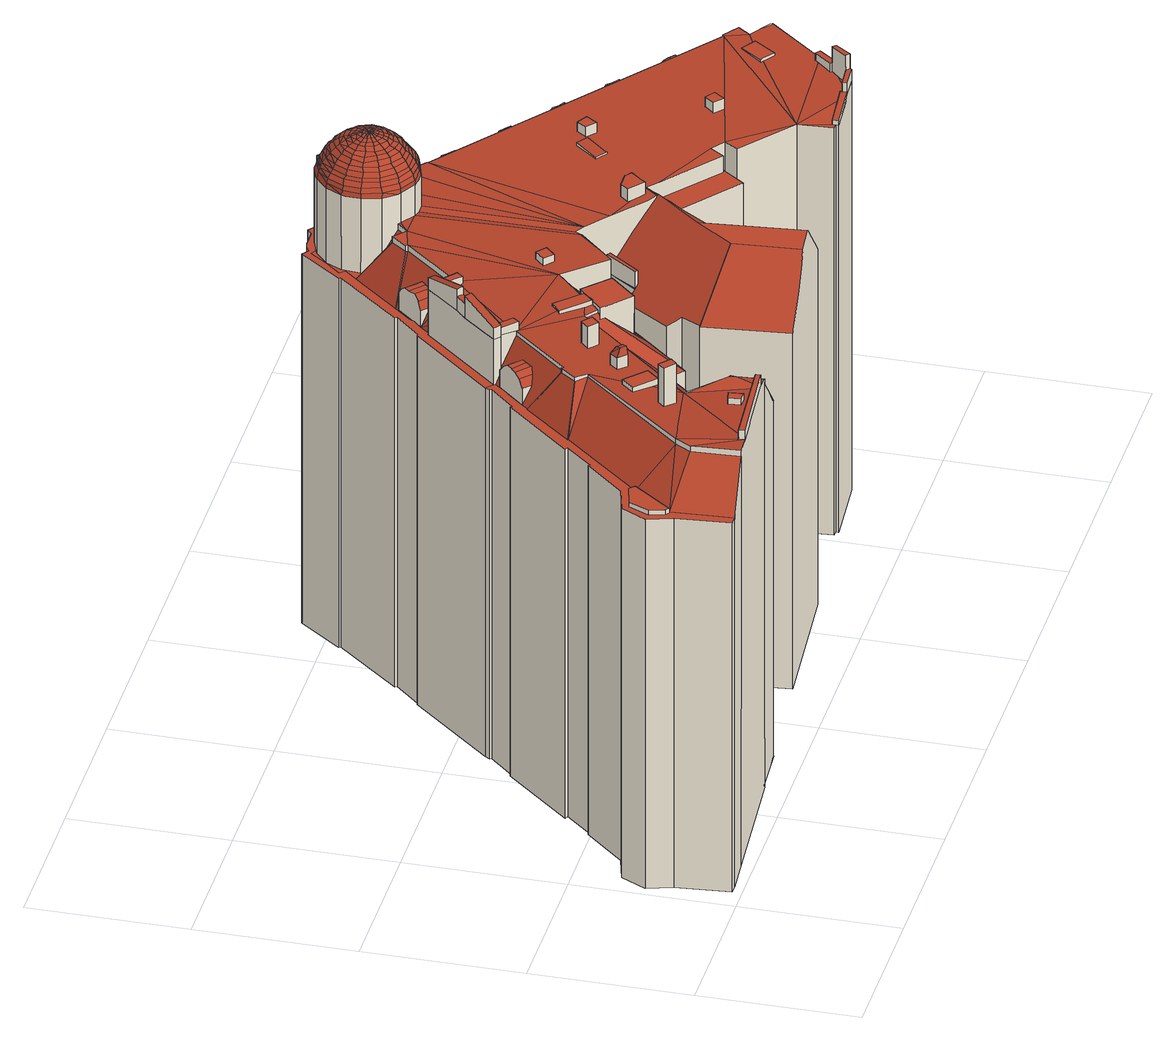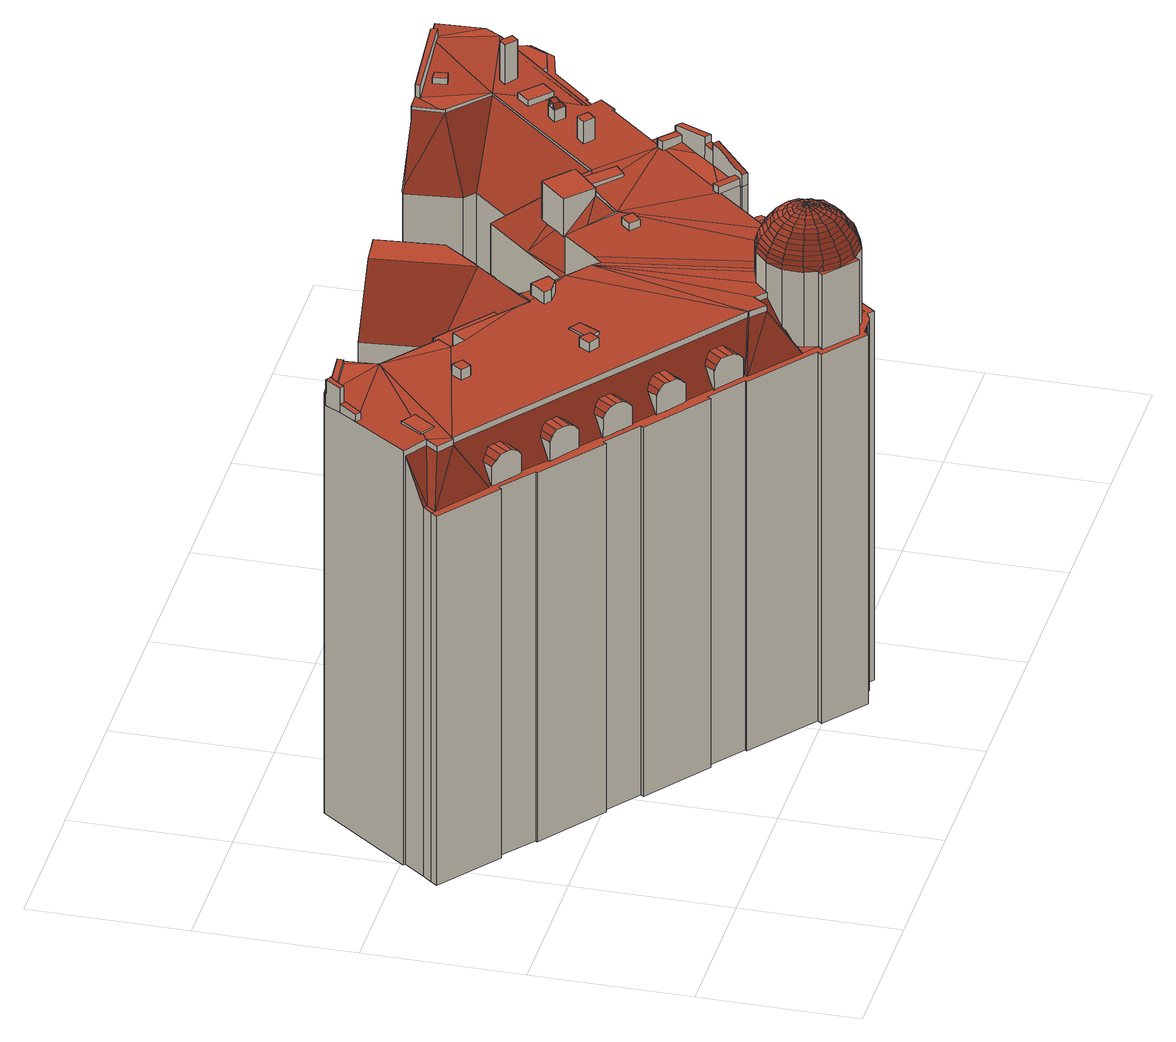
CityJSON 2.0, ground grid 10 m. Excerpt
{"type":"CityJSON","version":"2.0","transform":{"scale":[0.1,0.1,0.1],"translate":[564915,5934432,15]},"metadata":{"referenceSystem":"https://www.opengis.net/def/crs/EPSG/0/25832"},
"CityObjects":{
"building1":{"type":"Building","attributes":{"Grundfläche 2D":"793.975831","Grundhöhe NN":"15.761"},"children":["building1-1","building1-2","building1-3","building1-4","building1-5","building1-6","building1-7","building1-8","building1-9","building1-10","building1-11","building1-12","building1-13","building1-14","building1-15","building1-16","building1-17","building1-18","building1-19","building1-20","building1-21","building1-22","building1-23","building1-24","building1-25","building1-26","building1-27","building1-28","building1-29","building1-30","building1-31","building1-32","building1-33","building1-34","building1-35"],"geometry":[{"type":"MultiSurface","lod":"3","boundaries":[[[0,1,2,3]],[[4,3,2,5]],[[4,5,6]],[[7,8,9,10]],[[11,7,10,12]],[[10,9,13,14]],[[12,10,14,15]],[[14,13,16,17]],[[15,14,17,18]],[[16,19,20,17]],[[18,17,20,21]],[[19,5,2,20]],[[21,20,2,1]],[[0,22,23,24,1]],[[23,25,26,24]],[[27,11,12,28]],[[29,27,28,30]],[[30,28,31,32]],[[28,12,15,31]],[[31,15,18,33]],[[32,31,33,34]],[[18,21,35,33]],[[34,33,35,36]],[[21,1,24,35]],[[35,24,26,36]],[[25,37,38,26]],[[39,40,38,37]],[[41,40,39]],[[42,29,30,43]],[[44,42,43,45]],[[43,30,32,46]],[[45,43,46,47]],[[46,32,34,48]],[[47,46,48,49]],[[48,34,36,50]],[[49,48,50,51]],[[50,36,26,38]],[[51,50,38,40]],[[52,53,54,55,40,41]],[[56,55,54]],[[57,58,56]],[[56,58,55]],[[59,44,45,60]],[[61,59,60,62]],[[45,47,63,60]],[[62,60,63,64]],[[47,49,65,63]],[[64,63,65,66]],[[65,49,51,67]],[[66,65,67,68]],[[51,40,55,67]],[[68,67,55,58]],[[69,70,58,57]],[[69,71,72,70]],[[73,61,62,74]],[[75,73,74,76]],[[74,62,64,77]],[[76,74,77,78]],[[77,64,66,79]],[[78,77,79,80]],[[66,68,81,79]],[[80,79,81,82]],[[81,68,58,70]],[[82,81,70,72]],[[71,83,84,85,72]],[[86,87,88,85,84]],[[89,75,76,90]],[[90,91,89]],[[76,78,92,90]],[[90,93,91]],[[92,93,90]],[[78,80,94,92]],[[92,95,93]],[[94,95,92]],[[80,82,96,94]],[[94,97,95]],[[96,97,94]],[[82,72,85,96]],[[96,88,97]],[[85,88,96]],[[87,98,99,88]],[[100,99,98]],[[100,101,99]],[[102,103,104,105]],[[91,104,103]],[[91,93,104]],[[105,104,106,107]],[[93,106,104]],[[93,95,106]],[[106,108,109,107]],[[95,108,106]],[[95,97,108]],[[109,108,110,111]],[[97,110,108]],[[97,88,110]],[[110,99,101,111]],[[88,99,110]],[[112,113,114,101,100]],[[115,116,6,5,114,113]],[[102,105,117,118]],[[8,118,117,9]],[[117,105,107,119]],[[9,117,119,13]],[[13,119,120,16]],[[119,107,109,120]],[[16,120,121,19]],[[120,109,111,121]],[[19,121,114,5]],[[111,101,114,121]],[[103,102,122,123]],[[103,123,124,91]],[[102,118,125,122]],[[118,8,126,125]],[[8,7,127,126]],[[7,11,128,127]],[[11,27,129,128]],[[27,29,130,129]],[[29,42,131,130]],[[42,44,132,131]],[[59,133,132,44]],[[59,61,134,133]],[[61,73,135,134]],[[73,75,136,135]],[[89,137,136,75]],[[91,124,137,89]],[[138,139,140]],[[140,141,138]],[[142,139,138]],[[142,138,143,144]],[[138,141,145,143]],[[139,146,140]],[[147,141,140]],[[140,148,147]],[[146,148,140]],[[139,142,149,150]],[[144,149,142]],[[150,146,139]],[[150,149,151]],[[150,151,152,146]],[[151,149,153]],[[151,153,154,152]],[[153,149,155]],[[153,155,156,154]],[[157,155,149,158]],[[155,157,159,156]],[[158,160,159,157]],[[158,149,161]],[[158,161,162,160]],[[161,149,163]],[[161,163,164,162]],[[163,149,165]],[[165,166,164,163]],[[165,149,167]],[[165,167,168,166]],[[167,149,169]],[[167,169,170,168]],[[169,149,171]],[[169,171,172,170]],[[171,149,173]],[[171,173,174,172]],[[173,149,144]],[[144,174,173]],[[144,143,174]],[[162,164,175,176]],[[176,177,160,162]],[[178,176,175,179]],[[176,178,180,177]],[[181,178,179,182]],[[181,183,180,178]],[[181,182,184,185]],[[181,185,186,183]],[[131,185,184,130]],[[131,132,186,185]],[[175,164,166,187]],[[179,175,187,188]],[[182,179,188,189]],[[184,182,189,190]],[[130,184,190,129]],[[160,177,191,159]],[[177,180,192,191]],[[180,183,193,192]],[[183,186,194,193]],[[186,132,133,194]],[[156,159,191,195]],[[195,196,154,156]],[[197,195,191,192]],[[195,197,198,196]],[[199,197,192,193]],[[199,200,198,197]],[[201,199,193,194]],[[199,201,202,200]],[[201,194,133,134]],[[134,135,202,201]],[[203,168,170,204]],[[203,187,166,168]],[[203,204,205,206]],[[206,188,187,203]],[[206,205,207,208]],[[206,208,189,188]],[[209,208,207,210]],[[208,209,190,189]],[[209,210,127,128]],[[209,128,129,190]],[[152,211,148,146]],[[152,154,196,211]],[[211,212,213,148]],[[211,196,198,212]],[[212,214,215,213]],[[212,198,200,214]],[[214,216,217,215]],[[216,214,200,202]],[[216,136,137,217]],[[216,202,135,136]],[[204,170,172,218]],[[204,218,219,205]],[[207,205,219,220]],[[210,207,220,221]],[[127,210,221,126]],[[222,174,143,145]],[[174,222,218,172]],[[223,222,145,224]],[[223,219,218,222]],[[225,223,224,226]],[[225,220,219,223]],[[227,225,226,228]],[[225,227,221,220]],[[125,227,228,122]],[[227,125,126,221]],[[229,230,147]],[[147,213,229]],[[147,230,141]],[[148,213,147]],[[231,232,229]],[[229,215,231]],[[229,232,230]],[[213,215,229]],[[124,123,233,231]],[[124,231,217,137]],[[231,233,232]],[[215,217,231]],[[141,230,224,145]],[[230,232,226,224]],[[232,233,228,226]],[[233,123,122,228]],[[234,235,236,237]],[[238,236,235]],[[238,239,240,241]],[[241,236,238]],[[242,240,239]],[[243,240,242]],[[242,244,245,243]],[[246,247,244]],[[247,245,244]],[[248,249,250,251,252,253,254,255,247,246,256,257]],[[258,259,260,261,262,263,264,265]],[[262,266,263]],[[266,267,263]],[[268,269,270,265]],[[271,266,262]],[[268,265,264]],[[269,272,273,270]],[[273,272,274,275,276]],[[275,277,276]],[[278,273,276]],[[279,273,278]],[[280,281,282,283,284]],[[281,285,282]],[[286,287,281,280]],[[288,289,286]],[[289,287,286]],[[290,291,288]],[[291,289,288]],[[292,293,294,295,296,297,298,299,300,301,302,291,290,303]],[[304,292,303]],[[305,292,304]],[[306,307,304]],[[307,305,304]],[[306,308,309,307]],[[310,309,308]],[[311,309,310]],[[311,312,307,309]],[[313,314,294,293,315,316,317]],[[296,295,318,319,320]],[[321,322,323,324,298,297,325,326,327]],[[328,329,330,331,300,299,332,333,334]],[[335,336,337,302,301,338,339,340]],[[341,342,343,344]],[[345,346,270,273,279,347,348,341]],[[349,350,285,281,287,289,351]],[[352,353,354,355,356,357,351]],[[358,359,360]],[[361,362,363,364,365,366,359]],[[365,367,360,359,366]],[[363,368,369,365,364]],[[368,363,370,371,369]],[[370,372,373,371]],[[374,375,373,372]],[[374,376,377,378]],[[378,379,375,374]],[[380,367,365]],[[381,382,383]],[[384,383,382,385]],[[386,383,384,387,388]],[[389,382,381]],[[384,385,382,390,391]],[[392,393,390]],[[391,390,393,394,384]],[[395,394,393]],[[396,397,398,399,400,401]],[[401,402,403,404,397,396]],[[405,406,407,386,388,387,384,397,404]],[[401,408,409,404,403,402]],[[410,408,411,412,413]],[[410,414,408]],[[415,408,414,416]],[[415,416,417,418,404,409,408]],[[412,419,420,413]],[[419,421,422,420]],[[423,424,425,421]],[[421,425,426,427]],[[421,427,428,429,430]],[[430,422,421]],[[431,432,433,434,435,436,425,424,437,438]],[[437,424,439,440,431,438]],[[441,434,433]],[[442,443,435]],[[443,436,435]],[[444,445,443]],[[446,443,445,447,448,449]],[[450,451,452,453,443,446,449]],[[454,455,456,457,443,453,458]],[[455,436,443,457,456]],[[451,450,449,459,460,452]],[[455,461,462,436]],[[463,426,425]],[[464,410,413]],[[465,410,464]],[[410,466,467,414]],[[468,469,470,471,472,473,474,416,475]],[[404,418,417,416,474,473,472,476,477]],[[478,479,404,477,476,472,480,481]],[[482,483,484,485,486,487,488,489,490,491,492,493,494,495,496]],[[497,484,483]],[[498,484,497,499,500,501]],[[484,498,502,485]],[[502,503,504,485]],[[505,432,506,486,485,504,507,508,509,510,511]],[[487,486,506,432,512]],[[513,514,515,516,517,518,519,520,521,522,523,524,237,236,241,240,243,245,247,253,252,251,250,249,525,526,527,528]],[[529,530,531,532,533,534,535,536,537,538,539,540,541,542,543,544,545,546,547,548,549,550,551,552,553,554,555,556,557,526,525,558,271,261,260,259,265,346,345,341,344,343,559,354,353,352,351,289,291,302,337,336,335,340,339,338,301,300,331,330,329,328,334,333,332,299,298,324,323,322,321,327,326,325,297,296,320,319,318,295,294,314,313,317,316,315,293,292,305,307,312,560,561,562]],[[563,564,565,566,567,568,569,570]],[[464,413,0,3]],[[274,465,464,3,4,6,275]],[[22,0,413,420,422,23]],[[422,430,25,23]],[[430,429,37,25]],[[41,39,37,429,428,284,283]],[[282,285,350,349,54,53,52,41,283]],[[349,351,56,54]],[[83,354,559,84]],[[84,559,343,342,87,86]],[[342,341,98,87]],[[341,348,100,98]],[[348,347,113,112,100]],[[278,277,275,6,116,115,113,347,279]],[[276,277,278]],[[493,492,571,572]],[[494,493,572,573]],[[495,494,573,574]],[[496,495,574,575,576,577,578,482]],[[483,482,578,577,576,579,497]],[[499,497,579,580]],[[503,502,498,501,500,499,580,581]],[[504,503,581,582]],[[507,504,582,583]],[[508,570,569,509]],[[507,583,584,570,508]],[[509,569,568,510]],[[560,312,585,586]],[[561,560,586,587]],[[562,561,587,588]],[[529,562,588,589]],[[530,529,589,590]],[[531,530,590,591]],[[533,532,592,593]],[[532,531,591,592]],[[534,533,593,594]],[[535,534,594,595]],[[537,536,596,597]],[[539,538,598,599]],[[541,540,600,601]],[[536,535,595,596]],[[538,537,597,598]],[[540,539,599,600]],[[542,541,601,602]],[[543,542,602,603]],[[544,543,603,604]],[[545,544,604,605]],[[546,545,605,606]],[[547,546,606,607]],[[548,547,607,608]],[[549,548,608,609]],[[550,549,609,610]],[[551,550,610,611]],[[552,551,611,612]],[[553,552,612,613]],[[554,553,613,614]],[[555,554,614,615]],[[556,555,615,616]],[[526,557,617,618]],[[557,556,616,617]],[[252,253,247,255,254,253,252,251,250,249,250,251]],[[237,619,620,234]],[[311,310,621,622]],[[311,622,585,312]],[[307,312,307,305]],[[313,314,313,317,316,315,316,317]],[[320,319,318,319]],[[321,322,323,324,323,322,321,327,326,325,326,327]],[[328,329,330,331,330,329,328,334,333,332,333,334]],[[335,336,337,336,335,340,339,338,339,340]],[[260,261,271,262,261,260,259,258,265,270,346,265,259]],[[361,359,358,623,624]],[[625,626,379,378,377,376,627,628]],[[375,379,626,629]],[[373,375,629,630]],[[371,373,630,631]],[[369,371,631,632]],[[380,365,369,632,633]],[[383,238,235,381]],[[386,239,238,383]],[[381,235,234,389]],[[392,390,382,389,234,620,627,376]],[[393,392,376,374,395]],[[394,395,374,372,384]],[[384,372,370,397]],[[397,370,363,398]],[[399,398,363,362]],[[361,624,634,401,400,399,362]],[[401,634,623,358,408]],[[360,367,380,633,635,411,408,358]],[[419,412,411,635,636]],[[571,492,491,490,489,488,440,439,424,423,421,419,636,637]],[[431,440,488,487,512]],[[512,432,431]],[[638,441,433,432,505,511]],[[434,441,638,511,510,568,567]],[[434,567,566,435]],[[435,566,565,442]],[[443,442,565,564,639,640]],[[445,444,641,642]],[[459,449,448,447,643,644]],[[444,443,640,641]],[[447,445,642,643]],[[458,453,452,460,459,644,645]],[[455,454,458,645,621,310,308]],[[455,308,306,461]],[[461,306,304,462]],[[462,304,303,436]],[[436,303,290,425]],[[425,290,288,463]],[[463,288,286,426]],[[426,286,280,427]],[[427,280,284,428]],[[465,274,272,410]],[[410,272,269,466]],[[466,269,268,467]],[[467,268,264,414]],[[414,264,263,416]],[[416,263,267,475]],[[475,267,266,468]],[[558,470,469,468,266,271]],[[472,471,470,558,525,480]],[[248,478,481,480,525,249]],[[478,248,257,479]],[[479,257,256,404]],[[404,256,246,405]],[[405,246,244,406]],[[406,244,242,407]],[[407,242,239,386]],[[563,570,584,646]],[[564,563,646,639]],[[527,526,618,647]],[[528,527,647,648]],[[513,528,648,649]],[[514,513,649,650]],[[515,514,650,651]],[[516,515,651,652]],[[517,516,652,653]],[[519,518,654,655]],[[520,519,655,656]],[[518,517,653,654]],[[521,520,656,657]],[[522,521,657,658]],[[523,522,658,659]],[[237,524,523,659,660,619]],[[629,626,625,628,627,620,619,660,659,658,657,656,655,654,653,652,651,650,649,648,647,618,617,616,615,614,613,612,611,610,609,608,607,606,605,604,603,602,601,600,599,598,597,596,595,594,593,592,591,590,589,588,587,586,585,622,621,645,644,643,642,641,640,639,646,584,583,582,581,580,579,576,575,574,573,572,571,637,636,635,633,632,631,630],[623,634,624]]],"semantics":{"surfaces":[{"type":"RoofSurface"},{"type":"WallSurface"},{"type":"GroundSurface"}],"values":[0,0,0,0,0,0,0,0,0,0,0,0,0,0,0,0,0,0,0,0,0,0,0,0,0,0,0,0,0,0,0,0,0,0,0,0,0,0,0,0,0,0,0,0,0,0,0,0,0,0,0,0,0,0,0,0,0,0,0,0,0,0,0,0,0,0,0,0,0,0,0,0,0,0,0,0,0,0,0,0,0,0,0,0,0,0,0,0,0,0,0,0,0,0,0,0,0,0,0,0,0,0,0,0,0,0,0,0,0,0,0,0,0,0,0,0,0,0,0,0,0,0,0,0,0,0,0,0,0,0,0,0,0,0,0,0,0,0,0,0,0,0,0,0,0,0,0,0,0,0,0,0,0,0,0,0,0,0,0,0,0,0,0,0,0,0,0,0,0,0,0,0,0,0,0,0,0,0,0,0,0,0,0,0,0,0,0,0,0,0,0,0,0,0,0,0,0,0,0,0,0,0,0,0,0,0,0,0,0,0,0,0,0,0,0,0,0,0,0,0,0,0,0,0,0,0,0,0,0,0,0,0,0,0,0,0,0,0,0,0,0,0,0,0,0,0,0,0,0,0,0,0,0,0,0,0,0,0,0,0,0,0,0,0,0,0,0,0,0,0,0,0,0,0,0,0,0,0,0,0,0,0,0,0,0,0,0,0,0,0,0,0,0,0,0,0,0,0,0,0,0,0,0,0,0,0,0,0,0,0,0,0,0,0,0,0,0,0,0,0,0,0,0,0,0,0,0,0,0,0,0,0,0,0,0,0,0,0,0,0,0,0,0,0,0,0,0,0,0,0,0,1,1,1,1,1,1,1,1,1,1,1,1,1,1,1,1,1,1,1,1,1,1,1,1,1,1,1,1,1,1,1,1,1,1,1,1,1,1,1,1,1,1,1,1,1,1,1,1,1,1,1,1,1,1,1,1,1,1,1,1,1,1,1,1,1,1,1,1,1,1,1,1,1,1,1,1,1,1,1,1,1,1,1,1,1,1,1,1,1,1,1,1,1,1,1,1,1,1,1,1,1,1,1,1,1,1,1,1,1,1,1,1,1,1,1,1,1,1,1,1,1,1,1,1,1,1,1,1,1,1,1,1,1,1,1,1,1,1,1,1,1,1,1,1,1,2]}}]},
"building1-1":{"type":"BuildingInstallation","parents":["building1"],"geometry":[{"type":"MultiSurface","lod":"3","boundaries":[[[661,662,663,664,665]],[[666,664,663,667]],[[668,666,667,669]],[[670,668,669,671]],[[672,670,671,673]],[[674,675,676,672,673]],[[324,298,662,661,665]],[[325,676,675,674,677,297]],[[325,326,327,321,322,323,324,665,664,666,668,670,672,676]]],"semantics":{"surfaces":[{"type":"RoofSurface"},{"type":"WallSurface"}],"values":[0,0,0,0,0,0,1,1,1]}}]},
"building1-2":{"type":"BuildingInstallation","parents":["building1"],"geometry":[{"type":"MultiSurface","lod":"3","boundaries":[[[678,679,680,681,682]],[[683,681,680,684]],[[685,683,684,686]],[[687,685,686,688]],[[689,687,688,690]],[[691,692,689,690,693]],[[314,294,679,678,682]],[[315,692,691,693,293]],[[315,316,317,313,314,682,681,683,685,687,689,692]]],"semantics":{"surfaces":[{"type":"RoofSurface"},{"type":"WallSurface"}],"values":[0,0,0,0,0,0,1,1,1]}}]},
"building1-3":{"type":"BuildingInstallation","parents":["building1"],"geometry":[{"type":"MultiSurface","lod":"3","boundaries":[[[694,695,696,697,698,699]],[[696,359,361,400,700,701,399,362,363,702,697]],[[702,703,368,704,694,699,698,697]],[[366,705,695,694,704,364]],[[705,359,696,695]]],"semantics":{"surfaces":[{"type":"RoofSurface"},{"type":"WallSurface"}],"values":[0,1,1,1,1]}}]},
"building1-4":{"type":"BuildingInstallation","parents":["building1"],"geometry":[{"type":"MultiSurface","lod":"3","boundaries":[[[706,707,708,709,710]],[[711,707,706,712,713]],[[711,714,708,707]],[[714,715,716,710,709,708]],[[716,712,706,710]]],"semantics":{"surfaces":[{"type":"RoofSurface"},{"type":"WallSurface"}],"values":[0,1,1,1,1]}}]},
"building1-5":{"type":"BuildingInstallation","parents":["building1"],"geometry":[{"type":"MultiSurface","lod":"3","boundaries":[[[717,718,719,720,721,722]],[[460,452,723,719,718,724]],[[723,725,720,719]],[[726,451,727,722,721,720,725,728]],[[729,730,724,718,717,722,727]]],"semantics":{"surfaces":[{"type":"RoofSurface"},{"type":"WallSurface"}],"values":[0,1,1,1,1]}}]},
"building1-6":{"type":"BuildingInstallation","parents":["building1"],"geometry":[{"type":"MultiSurface","lod":"3","boundaries":[[[731,732,733,734]],[[734,733,735,736]],[[731,734,736,737]],[[737,738,732,731]],[[738,735,733,732]]],"semantics":{"surfaces":[{"type":"RoofSurface"},{"type":"WallSurface"}],"values":[0,1,1,1,1]}}]},
"building1-7":{"type":"BuildingInstallation","parents":["building1"],"geometry":[{"type":"MultiSurface","lod":"3","boundaries":[[[739,740,741,742,743]],[[741,740,471,472]],[[744,745,743,742]]],"semantics":{"surfaces":[{"type":"RoofSurface"},{"type":"WallSurface"}],"values":[0,1,1]}}]},
"building1-8":{"type":"BuildingInstallation","parents":["building1"],"geometry":[{"type":"MultiSurface","lod":"3","boundaries":[[[746,747,748,725,723]],[[453,749,747,746]],[[748,747,749,750]],[[750,728,725,748]],[[746,723,452,453]]],"semantics":{"surfaces":[{"type":"RoofSurface"},{"type":"WallSurface"}],"values":[0,1,1,1,1]}}]},
"building1-9":{"type":"BuildingInstallation","parents":["building1"],"geometry":[{"type":"MultiSurface","lod":"3","boundaries":[[[751,752,753,754]],[[754,753,755,756]],[[751,754,756,757]],[[752,751,757,758]],[[753,752,758,755]]],"semantics":{"surfaces":[{"type":"RoofSurface"},{"type":"WallSurface"}],"values":[0,1,1,1,1]}}]},
"building1-10":{"type":"BuildingInstallation","parents":["building1"],"geometry":[{"type":"MultiSurface","lod":"3","boundaries":[[[759,760,761,762]],[[763,764,759,762]],[[387,765,760,759,764]],[[765,766,761,760]],[[388,763,762,761,766]]],"semantics":{"surfaces":[{"type":"RoofSurface"},{"type":"WallSurface"}],"values":[0,1,1,1,1]}}]},
"building1-11":{"type":"BuildingInstallation","parents":["building1"],"geometry":[{"type":"MultiSurface","lod":"3","boundaries":[[[767,768,769,724,730,770]],[[459,460,724,769]],[[459,769,768,771,449]],[[729,727,770,730]],[[772,773,767,770,727,450]],[[773,771,768,767]]],"semantics":{"surfaces":[{"type":"RoofSurface"},{"type":"WallSurface"}],"values":[0,1,1,1,1,1]}}]},
"building1-12":{"type":"BuildingInstallation","parents":["building1"],"geometry":[{"type":"MultiSurface","lod":"3","boundaries":[[[774,775,776,777,778,779]],[[480,481,478,777,776,775]],[[479,780,781,782,476,744,742,779,778,777,478]],[[742,741,774,779]],[[480,775,774,741,472]]],"semantics":{"surfaces":[{"type":"RoofSurface"},{"type":"WallSurface"}],"values":[0,1,1,1,1]}}]},
"building1-13":{"type":"BuildingInstallation","parents":["building1"],"geometry":[{"type":"MultiSurface","lod":"3","boundaries":[[[783,784,785,786]],[[786,785,787,788]],[[783,786,788,789]],[[784,783,789,790]],[[785,784,790,787]]],"semantics":{"surfaces":[{"type":"RoofSurface"},{"type":"WallSurface"}],"values":[0,1,1,1,1]}}]},
"building1-14":{"type":"BuildingInstallation","parents":["building1"],"geometry":[{"type":"MultiSurface","lod":"3","boundaries":[[[791,792,793,794,795,796,797,798,799,800]],[[740,739,743,793,792,791]],[[475,468,798,797,796,795,794,793,743,745,473,801,802,803,804]],[[468,469,470,800,799,798]],[[471,740,791,800,470]]],"semantics":{"surfaces":[{"type":"RoofSurface"},{"type":"WallSurface"}],"values":[0,1,1,1,1]}}]},
"building1-15":{"type":"BuildingInstallation","parents":["building1"],"geometry":[{"type":"MultiSurface","lod":"3","boundaries":[[[805,806,807,808,809]],[[810,811,807,806]],[[809,808,807,811,457,812]],[[812,813,805,809]],[[456,810,806,805,813]]],"semantics":{"surfaces":[{"type":"RoofSurface"},{"type":"WallSurface"}],"values":[0,1,1,1,1]}}]},
"building1-16":{"type":"BuildingInstallation","parents":["building1"],"geometry":[{"type":"MultiSurface","lod":"3","boundaries":[[[814,815,816,817,771,773]],[[772,818,814,773]],[[819,815,814,818,446]],[[819,445,447,817,816,815]],[[447,448,449,771,817]]],"semantics":{"surfaces":[{"type":"RoofSurface"},{"type":"WallSurface"}],"values":[0,1,1,1,1]}}]},
"building1-17":{"type":"BuildingInstallation","parents":["building1"],"geometry":[{"type":"MultiSurface","lod":"3","boundaries":[[[820,821,822,823,824,825,826]],[[437,827,822,821,828]],[[829,824,823,822,827,438]],[[830,826,825,824,829,831]],[[830,832,820,826]],[[832,828,821,820]]],"semantics":{"surfaces":[{"type":"RoofSurface"},{"type":"WallSurface"}],"values":[0,1,1,1,1,1]}}]},
"building1-18":{"type":"BuildingInstallation","parents":["building1"],"geometry":[{"type":"MultiSurface","lod":"3","boundaries":[[[833,834,835]],[[833,836,834]],[[836,837,838,834]],[[839,833,835,840]],[[839,837,836,833]],[[840,841,839]],[[842,838,837]],[[835,834,843,844]],[[840,835,844,845]],[[846,847,838,842,841,840,845,848]],[[834,838,847,843]]],"semantics":{"surfaces":[{"type":"RoofSurface"},{"type":"WallSurface"}],"values":[0,0,0,0,0,1,1,1,1,1,1]}}]},
"building1-19":{"type":"BuildingInstallation","parents":["building1"],"geometry":[{"type":"MultiSurface","lod":"3","boundaries":[[[849,850,851,852]],[[852,851,853,854]],[[849,852,854,855]],[[850,849,855,856]],[[851,850,856,853]]],"semantics":{"surfaces":[{"type":"RoofSurface"},{"type":"WallSurface"}],"values":[0,1,1,1,1]}}]},
"building1-20":{"type":"BuildingInstallation","parents":["building1"],"geometry":[{"type":"MultiSurface","lod":"3","boundaries":[[[857,781,780,858,859]],[[404,403,858,780,479]],[[860,857,859,858,403,409]],[[860,418,477,782,781,857]]],"semantics":{"surfaces":[{"type":"RoofSurface"},{"type":"WallSurface"}],"values":[0,1,1,1]}}]},
"building1-21":{"type":"BuildingInstallation","parents":["building1"],"geometry":[{"type":"MultiSurface","lod":"3","boundaries":[[[861,862,863,864]],[[864,863,865,866]],[[861,864,866,867]],[[862,861,867,868]],[[863,862,868,865]]],"semantics":{"surfaces":[{"type":"RoofSurface"},{"type":"WallSurface"}],"values":[0,1,1,1,1]}}]},
"building1-22":{"type":"BuildingInstallation","parents":["building1"],"geometry":[{"type":"MultiSurface","lod":"3","boundaries":[[[869,870,871,872]],[[873,874,872,871]],[[869,872,874,875]],[[870,869,875,876]],[[876,873,871,870]]],"semantics":{"surfaces":[{"type":"RoofSurface"},{"type":"WallSurface"}],"values":[0,1,1,1,1]}}]},
"building1-23":{"type":"BuildingInstallation","parents":["building1"],"geometry":[{"type":"MultiSurface","lod":"3","boundaries":[[[877,878,879,701,700]],[[401,880,878,877]],[[881,879,878,880,402]],[[399,701,879,881,396]],[[401,877,700,400]]],"semantics":{"surfaces":[{"type":"RoofSurface"},{"type":"WallSurface"}],"values":[0,1,1,1,1]}}]},
"building1-24":{"type":"BuildingInstallation","parents":["building1"],"geometry":[{"type":"MultiSurface","lod":"3","boundaries":[[[882,883,884,885,886]],[[883,882,382,390]],[[390,887,884,883]],[[887,391,385,888,886,885,884]],[[888,382,882,886]]],"semantics":{"surfaces":[{"type":"RoofSurface"},{"type":"WallSurface"}],"values":[0,1,1,1,1]}}]},
"building1-25":{"type":"BuildingInstallation","parents":["building1"],"geometry":[{"type":"MultiSurface","lod":"3","boundaries":[[[804,803,889,890,891,892,893]],[[803,802,894,474,417,895,891,890,889]],[[893,892,891,895,415,896]],[[416,475,804,893,896]]],"semantics":{"surfaces":[{"type":"RoofSurface"},{"type":"WallSurface"}],"values":[0,1,1,1]}}]},
"building1-26":{"type":"BuildingInstallation","parents":["building1"],"geometry":[{"type":"MultiSurface","lod":"3","boundaries":[[[638,505,897,898,899,900]],[[507,508,898,897]],[[508,509,899,898]],[[509,510,900,899]],[[505,638,511]],[[511,638,900,510]]],"semantics":{"surfaces":[{"type":"RoofSurface"},{"type":"WallSurface"}],"values":[0,1,1,1,1,1]}}]},
"building1-27":{"type":"BuildingInstallation","parents":["building1"],"geometry":[{"type":"MultiSurface","lod":"3","boundaries":[[[901,902,903,904]],[[492,493,902,901]],[[493,905,903,902]],[[904,903,905,491]],[[492,901,904,491]]],"semantics":{"surfaces":[{"type":"RoofSurface"},{"type":"WallSurface"}],"values":[0,1,1,1,1]}}]},
"building1-28":{"type":"BuildingInstallation","parents":["building1"],"geometry":[{"type":"MultiSurface","lod":"3","boundaries":[[[906,907,908,909,910,911]],[[912,911,910,241]],[[906,911,912,913]],[[907,906,913,914]],[[908,907,914,915]],[[915,916,909,908]],[[241,910,909,916]]],"semantics":{"surfaces":[{"type":"RoofSurface"},{"type":"WallSurface"}],"values":[0,1,1,1,1,1,1]}}]},
"building1-29":{"type":"BuildingInstallation","parents":["building1"],"geometry":[{"type":"MultiSurface","lod":"3","boundaries":[[[917,918,919,920]],[[921,917,920,922]],[[923,921,922,924]],[[925,923,924,926]],[[927,925,926,928]],[[929,930,927,928,931]],[[930,929,931,932,250]],[[250,251,252,253,254,255,918,917,921,923,925,927,930]],[[919,918,255,933]]],"semantics":{"surfaces":[{"type":"RoofSurface"},{"type":"WallSurface"}],"values":[0,0,0,0,0,0,1,1,1]}}]},
"building1-30":{"type":"BuildingInstallation","parents":["building1"],"geometry":[{"type":"MultiSurface","lod":"3","boundaries":[[[934,935,936,937,938]],[[939,937,936,940]],[[941,939,940,942]],[[943,941,942,944]],[[945,943,944,946]],[[947,948,945,946,949]],[[337,302,935,934,938]],[[301,338,948,947,949]],[[338,339,340,335,336,337,938,937,939,941,943,945,948]]],"semantics":{"surfaces":[{"type":"RoofSurface"},{"type":"WallSurface"}],"values":[0,0,0,0,0,0,1,1,1]}}]},
"building1-31":{"type":"BuildingInstallation","parents":["building1"],"geometry":[{"type":"MultiSurface","lod":"3","boundaries":[[[950,951,952,953,954]],[[955,953,952,956]],[[957,955,956,958]],[[959,957,958,960]],[[961,959,960,962]],[[963,964,961,962,965]],[[320,296,951,950,954]],[[295,318,964,963,965]],[[957,959,961,964,318,319,320,954,953,955]]],"semantics":{"surfaces":[{"type":"RoofSurface"},{"type":"WallSurface"}],"values":[0,0,0,0,0,0,1,1,1]}}]},
"building1-32":{"type":"BuildingInstallation","parents":["building1"],"geometry":[{"type":"MultiSurface","lod":"3","boundaries":[[[966,967,968,969,970]],[[971,966,970,972]],[[973,971,972,974]],[[975,973,974,976]],[[977,975,976,978]],[[979,977,978,980]],[[979,980,258]],[[975,977,979,258,259,260,261,262,967,966,971,973]],[[969,968,967,262,981]]],"semantics":{"surfaces":[{"type":"RoofSurface"},{"type":"WallSurface"}],"values":[0,0,0,0,0,0,1,1,1]}}]},
"building1-33":{"type":"BuildingInstallation","parents":["building1"],"geometry":[{"type":"MultiSurface","lod":"3","boundaries":[[[982,983,984,985,986]],[[987,985,984,988]],[[989,987,988,990]],[[991,989,990,992]],[[993,991,992,994]],[[995,996,997,993,994,998]],[[331,300,983,982,986]],[[997,996,995,998,299,332]],[[332,333,334,328,329,330,331,986,985,987,989,991,993,997]]],"semantics":{"surfaces":[{"type":"RoofSurface"},{"type":"WallSurface"}],"values":[0,0,0,0,0,0,1,1,1]}}]},
"building1-34":{"type":"BuildingInstallation","parents":["building1"],"geometry":[{"type":"MultiSurface","lod":"3","boundaries":[[[71,69,57,56,999,1000,83]],[[351,352,999,56]],[[352,353,1000,999]],[[353,354,83,1000]]],"semantics":{"surfaces":[{"type":"RoofSurface"},{"type":"WallSurface"}],"values":[0,1,1,1]}}]},
"building1-35":{"type":"BuildingInstallation","parents":["building1"],"geometry":[{"type":"MultiSurface","lod":"3","boundaries":[[[1001,1002,578,1003,1004]],[[1004,1005,1006,1001]],[[1002,1001,1006,1007]],[[578,1002,1007,577]],[[578,577,1008,1003]],[[1004,1003,1008,1005]],[[1007,1006,1005,1008,577]]],"semantics":{"surfaces":[{"type":"RoofSurface"},{"type":"WallSurface"},{"type":"OuterCeilingSurface"}],"values":[0,1,1,1,1,1,2]}}]}
},
"vertices":[
[250,253,311],[250,253,314],[239,259,314],[239,259,311],[237,260,311],[232,268,314],[231,268,311],[244,266,327],[239,272,327],[237,271,325],[243,264,325],[252,261,327],[252,259,325],[235,270,322],[242,262,322],[251,257,322],[234,270,320],[241,261,320],[251,256,320],[233,269,317],[240,260,317],[250,254,317],[256,252,311],[261,252,311],[261,253,314],[273,256,311],[272,256,314],[260,261,327],[261,259,325],[268,263,327],[269,262,325],[261,257,322],[270,260,322],[261,255,320],[271,258,320],[261,254,317],[272,257,317],[282,264,311],[281,264,314],[283,265,311],[287,275,314],[288,275,311],[275,269,327],[277,268,325],[279,277,327],[281,276,325],[278,267,322],[283,276,322],[280,266,320],[285,276,320],[281,265,317],[286,275,317],[288,283,311],[288,287,311],[288,288,311],[287,287,314],[285,296,311],[284,299,311],[283,298,314],[279,286,327],[281,286,325],[277,294,327],[278,295,325],[283,286,322],[280,296,322],[285,287,320],[281,297,320],[286,287,317],[282,298,317],[277,307,311],[276,307,314],[266,313,311],[266,312,314],[271,300,327],[272,302,325],[264,304,328],[264,306,325],[274,303,322],[265,308,323],[275,305,320],[265,310,320],[275,306,317],[265,311,317],[265,313,311],[254,314,311],[254,313,314],[245,311,311],[243,310,311],[244,309,315],[255,305,328],[255,307,325],[247,303,327],[255,309,323],[246,305,324],[254,311,320],[245,307,321],[254,312,317],[244,308,318],[234,302,311],[235,302,314],[229,292,311],[229,291,314],[237,289,327],[241,297,327],[239,298,325],[235,290,325],[238,299,322],[233,290,322],[237,300,320],[232,291,320],[235,301,317],[230,291,317],[228,289,311],[228,280,311],[228,280,314],[229,276,311],[230,271,311],[234,280,325],[236,281,327],[232,280,322],[231,280,320],[229,280,317],[239,288,330],[243,295,330],[249,300,330],[238,281,329],[241,273,330],[246,267,330],[253,263,330],[260,263,330],[267,265,330],[273,271,330],[277,278,330],[277,285,330],[275,293,330],[270,298,330],[263,302,330],[255,303,330],[253,286,337],[256,286,338],[255,289,337],[251,288,336],[256,285,338],[252,284,337],[255,283,338],[249,285,336],[257,289,337],[253,292,336],[257,292,336],[258,283,338],[257,286,338],[259,286,338],[259,288,337],[260,285,338],[261,287,337],[260,284,338],[263,286,337],[261,283,338],[261,282,338],[264,283,337],[263,281,337],[260,281,338],[262,279,337],[259,280,338],[261,277,337],[258,280,338],[258,277,337],[257,280,338],[256,277,337],[256,280,338],[254,278,337],[255,281,338],[253,280,337],[255,282,338],[252,282,337],[262,275,336],[265,277,336],[266,280,336],[267,275,335],[263,272,335],[269,280,335],[269,274,333],[265,270,333],[272,279,333],[266,268,332],[271,272,332],[274,278,332],[259,274,336],[259,271,335],[259,268,333],[260,265,332],[266,284,336],[269,284,335],[272,285,333],[275,285,332],[265,287,336],[263,290,336],[268,289,335],[265,292,335],[270,290,333],[267,294,333],[272,292,332],[268,296,332],[256,274,336],[252,276,336],[251,274,335],[255,271,335],[249,271,333],[254,269,333],[253,266,332],[247,269,332],[260,291,336],[261,294,335],[256,294,335],[262,297,334],[256,297,334],[262,300,332],[256,300,332],[250,278,336],[248,277,335],[245,276,333],[243,274,332],[249,282,336],[246,282,335],[247,286,335],[244,281,333],[244,287,333],[241,281,331],[241,288,332],[252,295,334],[249,290,335],[250,298,332],[247,292,333],[245,294,332],[45,8,287],[43,38,287],[18,44,260],[21,6,260],[49,48,287],[108,115,287],[81,120,260],[36,69,260],[101,121,287],[80,120,260],[109,131,287],[107,151,260],[110,130,287],[107,150,260],[132,173,267],[129,175,260],[126,172,260],[124,169,260],[121,166,260],[118,163,260],[115,160,260],[111,155,260],[142,166,287],[133,174,267],[194,249,260],[186,241,260],[184,237,260],[181,234,260],[179,232,260],[185,213,287],[216,249,287],[195,251,260],[175,223,266],[174,222,266],[215,250,287],[223,260,287],[221,281,260],[173,225,260],[231,253,287],[227,276,260],[237,260,287],[231,268,273],[230,271,268],[230,271,269],[229,276,261],[229,276,260],[290,259,287],[291,283,260],[288,277,270],[288,275,272],[283,265,287],[288,283,260],[297,268,287],[295,289,260],[306,260,287],[327,264,260],[306,259,287],[325,262,260],[479,147,260],[477,148,260],[459,161,260],[443,174,260],[425,187,260],[411,198,260],[394,211,260],[379,222,260],[362,235,260],[345,248,260],[327,261,260],[481,126,287],[482,127,287],[480,148,260],[492,120,287],[513,124,260],[486,112,287],[508,118,260],[500,103,287],[510,116,260],[515,122,260],[466,158,260],[460,162,260],[478,149,260],[476,151,260],[473,153,260],[444,175,260],[428,186,260],[426,188,260],[403,205,260],[400,208,260],[396,210,260],[394,212,260],[412,199,260],[410,200,260],[407,203,260],[372,229,260],[368,232,260],[365,234,260],[362,236,260],[380,223,260],[378,224,260],[375,227,260],[337,255,260],[330,260,260],[328,262,260],[346,249,260],[344,250,260],[341,252,260],[234,302,260],[243,310,260],[245,311,260],[242,313,260],[225,292,260],[228,289,260],[228,280,260],[229,292,260],[288,288,260],[288,287,260],[285,296,260],[288,299,260],[267,316,260],[265,313,260],[266,313,260],[277,307,260],[284,299,260],[212,158,285],[195,141,285],[235,138,254],[186,132,285],[185,131,285],[180,127,285],[199,113,263],[210,104,250],[204,119,264],[236,138,253],[180,122,282],[185,76,250],[172,133,285],[176,84,250],[104,57,285],[155,60,250],[129,35,285],[162,54,250],[130,15,285],[133,16,282],[164,18,251],[166,19,250],[238,136,250],[43,38,291],[59,9,290],[49,48,291],[104,57,287],[63,13,290],[108,115,289],[105,76,288],[106,89,288],[45,8,291],[120,15,288],[119,18,287],[130,15,287],[129,32,287],[127,36,287],[129,35,287],[181,135,287],[172,133,287],[180,127,287],[185,131,287],[186,132,287],[191,138,287],[172,149,288],[143,165,290],[142,166,290],[110,130,290],[109,131,290],[101,121,290],[212,158,287],[144,166,290],[231,253,291],[240,134,284],[260,156,285],[250,253,290],[216,249,291],[185,211,291],[185,213,291],[181,209,291],[145,170,290],[264,161,284],[256,252,289],[269,157,285],[261,252,290],[282,147,285],[284,145,285],[306,259,291],[297,268,291],[290,259,291],[283,265,291],[282,264,290],[273,256,290],[317,132,286],[318,132,286],[325,126,286],[368,106,286],[377,100,286],[481,126,291],[302,138,285],[313,134,286],[306,128,285],[311,124,286],[362,97,286],[371,91,286],[405,64,286],[407,42,286],[410,42,286],[437,46,286],[410,40,286],[435,42,286],[442,43,287],[448,46,287],[458,52,287],[465,55,288],[474,67,289],[500,103,291],[486,112,291],[479,108,290],[463,98,289],[501,102,291],[457,44,287],[458,45,287],[492,120,291],[482,127,291],[306,260,291],[239,259,291],[237,260,291],[223,260,291],[215,250,291],[175,223,291],[173,225,291],[172,226,291],[153,204,291],[147,198,291],[157,202,291],[180,211,291],[174,222,291],[146,189,291],[143,172,290],[132,173,291],[133,174,291],[128,176,291],[129,175,291],[241,92,250],[233,79,251],[270,70,286],[288,94,286],[312,123,286],[314,128,285],[311,124,284],[306,128,279],[297,135,268],[284,145,250],[282,147,248],[267,126,248],[261,130,242],[240,101,243],[241,95,247],[232,79,251],[274,28,286],[238,25,251],[256,26,269],[268,27,280],[295,30,286],[331,33,251],[326,80,251],[327,125,275],[315,128,286],[337,95,251],[353,83,233],[365,99,233],[364,100,235],[362,97,235],[317,132,285],[108,160,260],[107,161,260],[70,119,260],[72,118,260],[57,101,260],[56,102,260],[33,77,260],[15,72,260],[7,56,260],[12,40,260],[15,6,260],[20,6,260],[128,176,260],[124,180,260],[122,177,260],[123,176,260],[457,170,260],[458,171,260],[417,202,260],[416,200,260],[394,217,260],[395,219,260],[355,249,260],[354,247,260],[332,264,260],[333,265,260],[291,297,260],[293,300,260],[266,321,260],[263,318,260],[260,318,260],[258,318,260],[256,318,260],[253,318,260],[251,318,260],[248,317,260],[246,316,260],[244,315,260],[240,318,260],[219,291,260],[220,290,260],[185,249,260],[186,248,260],[171,232,260],[170,232,260],[172,226,260],[254,314,260],[518,126,260],[480,155,260],[478,153,260],[364,74,28],[375,87,28],[371,91,28],[377,100,28],[368,106,28],[364,100,28],[365,99,28],[353,83,28],[282,147,8],[267,126,8],[261,130,8],[240,101,8],[241,95,8],[241,92,8],[241,92,82],[241,92,84],[232,79,8],[238,25,8],[331,33,8],[326,80,8],[337,95,8],[353,83,8],[515,122,8],[518,126,8],[480,155,8],[478,153,8],[457,170,8],[458,171,8],[417,202,8],[416,200,8],[394,217,8],[395,219,8],[355,249,8],[354,247,8],[332,264,8],[333,265,8],[291,297,8],[293,300,8],[266,321,8],[263,318,8],[260,318,8],[258,318,8],[256,318,8],[253,318,8],[251,318,8],[248,317,8],[246,316,8],[244,315,8],[240,318,8],[219,291,8],[220,290,8],[185,249,8],[186,248,8],[171,232,8],[170,232,8],[124,180,8],[21,6,8],[45,8,8],[500,103,8],[510,116,8],[212,158,8],[186,132,8],[164,18,8],[166,19,8],[130,15,8],[133,16,8],[162,54,8],[155,60,8],[176,84,8],[185,76,8],[238,136,8],[191,138,8],[240,134,8],[264,161,8],[269,157,8],[362,97,275],[375,87,8],[405,64,8],[407,42,8],[410,42,8],[410,40,8],[457,44,8],[501,102,8],[364,74,8],[122,177,8],[123,176,8],[108,160,8],[107,161,8],[70,119,8],[72,118,8],[57,101,8],[56,102,8],[33,77,8],[15,72,8],[7,56,8],[12,40,8],[15,6,8],[20,6,8],
[394,211,273],[389,205,273],[390,202,276],[396,210,276],[394,212,273],[400,208,279],[393,199,279],[403,205,279],[396,196,279],[407,203,279],[400,193,279],[410,200,276],[404,192,276],[407,192,273],[411,198,273],[412,199,273],[409,196,265],
[459,161,273],[455,156,273],[456,153,276],[462,161,276],[460,162,273],[466,158,279],[459,149,279],[469,156,279],[462,146,279],[473,153,279],[466,144,279],[476,151,276],[469,142,276],[477,148,273],[478,149,273],[473,142,273],
[195,109,290],[211,126,290],[195,141,290],[178,125,290],[180,123,290],[180,122,290],[186,132,290],[185,131,290],[178,125,282],[180,123,282],[195,109,264],[211,126,264],
[348,181,291],[338,167,289],[345,162,289],[345,163,289],[355,176,291],[338,167,288],[348,181,289],[341,172,288],[345,162,287],[345,163,288],[355,176,289],
[456,47,305],[458,45,305],[465,55,305],[463,57,305],[462,56,305],[455,47,305],[465,55,294],[458,45,295],[463,57,294],[462,56,288],[455,47,287],[463,57,288],[456,47,287],[456,47,295],
[136,122,303],[142,117,303],[147,122,303],[141,127,303],[147,122,288],[141,127,288],[136,122,288],[142,117,288],
[156,202,301],[153,204,301],[147,198,301],[151,195,301],[156,201,301],[151,195,291],[156,201,291],
[474,67,294],[471,69,294],[462,58,294],[471,69,288],[462,58,288],
[364,173,296],[369,180,296],[362,184,296],[358,178,296],[362,184,289],[358,178,289],[364,173,289],[369,180,289],
[95,85,292],[108,73,292],[115,81,292],[102,93,292],[102,93,289],[95,85,289],[108,73,288],[115,81,288],
[442,46,295],[442,43,295],[457,44,295],[455,47,295],[442,43,289],[442,46,287],[442,46,289],
[147,198,306],[128,176,299],[129,175,299],[132,173,299],[133,174,300],[151,195,306],[133,174,296],[136,178,296],[136,178,291],
[91,58,315],[95,62,315],[88,68,315],[84,64,315],[88,68,289],[84,64,289],[91,58,288],[95,62,288],
[153,204,306],[156,202,306],[156,201,306],[157,202,306],[161,207,305],[171,218,301],[174,222,300],[175,223,299],[173,225,299],[172,226,299],[161,207,291],[171,218,291],[171,218,296],[174,222,296],
[480,107,291],[471,113,291],[461,99,291],[463,98,291],[470,93,291],[471,113,290],[461,99,289],[470,93,289],[480,107,290],
[442,47,289],[410,44,289],[410,42,289],[410,40,289],[442,47,287],[410,44,286],
[305,144,294],[301,139,294],[311,131,294],[313,134,294],[319,141,294],[316,143,294],[315,144,294],[311,131,286],[301,139,285],[319,141,286],[315,144,286],[316,143,286],[305,144,286],
[121,99,301],[122,105,296],[118,100,296],[124,102,300],[127,99,300],[128,100,296],[124,96,301],[123,95,296],[124,96,296],[127,99,296],[122,105,288],[118,100,288],[123,95,288],[127,99,288],[128,100,288],[124,96,288],
[231,170,292],[225,175,292],[219,169,292],[225,164,292],[219,169,287],[225,164,287],[231,170,287],[225,175,287],
[146,169,296],[143,165,296],[144,166,296],[146,169,290],
[104,21,292],[103,30,292],[97,29,292],[98,21,292],[97,29,288],[98,21,288],[104,21,288],[103,30,288],
[409,108,295],[414,115,295],[408,119,295],[403,113,295],[408,119,288],[403,113,287],[409,108,287],[414,115,288],
[191,138,290],[176,153,290],[169,147,290],[176,153,288],[169,147,288],
[59,9,296],[120,15,296],[120,18,296],[119,18,296],[58,13,296],[120,18,287],[58,13,290],
[179,212,296],[180,211,296],[183,208,296],[185,211,296],[186,212,296],[179,212,291],[183,208,291],[186,212,291],
[317,111,275],[353,83,275],[365,99,275],[364,100,275],
[282,147,260],[267,126,260],[269,125,260],[284,145,260],[269,125,251],
[18,68,263],[12,55,263],[15,46,263],[17,44,263],[36,69,263],[33,72,263],[33,72,260],[18,68,260],[12,55,260],[15,46,260],[17,44,260],
[113,157,276],[111,155,271],[116,150,271],[120,151,276],[115,160,279],[124,152,279],[118,163,279],[127,156,279],[121,166,279],[129,159,279],[124,169,276],[131,163,276],[127,171,272],[126,172,272],[131,167,272],[127,171,263],[114,152,267],
[327,261,273],[323,255,273],[324,252,276],[330,260,276],[328,262,273],[334,258,279],[327,249,279],[337,255,279],[330,246,279],[341,252,279],[334,243,279],[344,250,276],[338,242,276],[345,248,273],[346,249,273],[341,242,273],
[425,187,273],[421,181,273],[422,178,276],[428,186,276],[426,188,273],[432,184,279],[425,175,279],[435,181,279],[428,172,279],[439,178,279],[432,169,279],[442,176,276],[436,168,276],[443,174,273],[444,175,273],[439,168,273],
[181,234,276],[179,232,271],[182,230,271],[184,228,271],[188,228,276],[184,237,279],[192,230,279],[186,241,279],[195,233,279],[189,244,279],[198,236,279],[192,247,276],[199,240,276],[194,249,272],[199,245,272],[182,230,266],
[362,235,273],[357,229,273],[359,226,276],[365,234,276],[362,236,273],[368,232,279],[361,223,279],[372,229,279],[364,220,279],[375,227,279],[368,218,279],[378,224,276],[372,216,276],[378,220,273],[379,222,273],[380,223,273],[375,216,273],
[288,299,311],[267,316,311],
[198,90,84],[233,79,84],[241,95,84],[210,104,84],[210,104,82],[198,90,82],[233,79,82],[241,95,82]
]}
